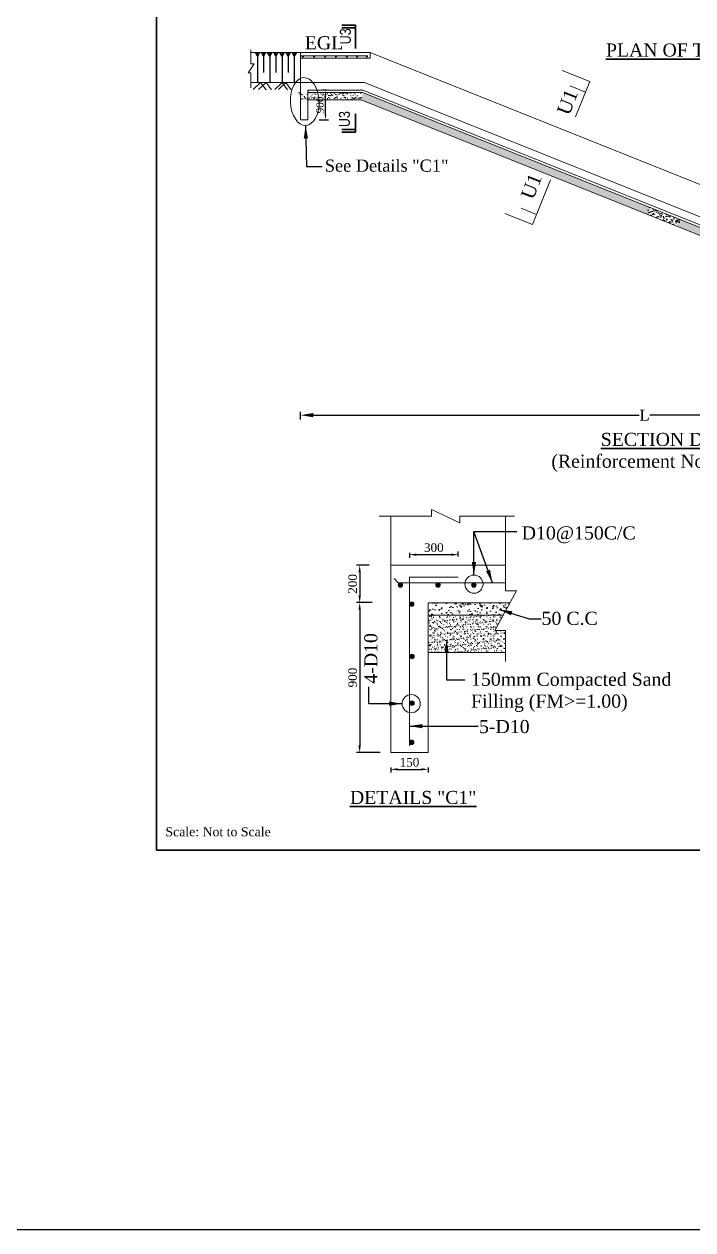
# Model space of a CAD drawing. Header units: metres. Extents: x -2434 to 11656, y -15288 to 8109.
# Drawn here: x 4143.5 to 4220.5, y -11792.2 to -11653.3 of the extents above; entities that cross this region are included whole.
import ezdxf

# ---------------------------------------------------------------- set-up
doc = ezdxf.new("R2010")
doc.units = ezdxf.units.M
doc.layers.add('Blocks', color=11, linetype='Continuous', lineweight=9)
doc.layers.add('Layer1', color=7, linetype='Continuous', lineweight=13)
doc.layers.add('LINE', color=7, linetype='Continuous')
doc.styles.get("Standard").update_dxf_attribs({"font": 'times.ttf'})
doc.styles.add('TIMES', font='ARIALN.TTF')
doc.dimstyles.get("Standard").update_dxf_attribs({"dimtxt": 0.5, "dimasz": 0.4075, "dimexe": 0.364, "dimexo": 0.219, "dimgap": 0.09, "dimtad": 0, "dimdec": 0, "dimlfac": 1000, "dimzin": 0, "dimdsep": 46, "dimtxsty": 'Standard', "dimcen": 0.09, "dimadec": 0, "dimazin": 0, "dimtfac": 1, "dimtdec": 0, "dimtofl": 0, "dimtmove": 0, "dimatfit": 3, "dimfxl": 1, "dimtolj": 1, "dimtzin": 0, "dimarcsym": 0})
pattern_1 = [(50, (4373.0416, -12265.4557), (1.4665866, -0.1283096), [0.1533525, -1.6868775]), (355, (4373.0416, -12265.4557), (-0.2837047, 1.538006), [0.122682, -1.349502]), (100.451, (4373.1639, -12265.4664), (1.182887, 1.4096893), [0.1303295, -1.4336245]), (46.1842, (4373.0416, -12265.0468), (2.182186, -0.338441), [0.230029, -2.530316]), (96.6356, (4373.2235, -12265.075), (1.911104, 1.991776), [0.195494, -2.150437]), (351.184, (4373.0416, -12265.0468), (1.911107, 1.991772), [0.184023, -2.024253]), (21, (4373.2461, -12265.149), (1.2204998, -0.8232374), [0.1533525, -1.6868775]), (326, (4373.2461, -12265.149), (0.4975063, 1.482713), [0.122682, -1.349502]), (71.4514, (4373.3478, -12265.2176), (1.7180028, 0.659479), [0.1303295, -1.4336245]), (37.5, (4373.04164, -12265.4557), (0.02486326, 0.68066806), [0, -1.3331444, 0, -1.369949, 0, -1.3546137]), (7.5, (4373.0416, -12265.4557), (0.5378983, 0.8064536), [0, -0.7810754, 0, -1.3024739, 0, -0.5162867]), (327.5, (4372.58567, -12265.4557), (1.0915043, -0.0461164), [0, -0.511175, 0, -1.594866, 0, -2.1162645]), (317.5, (4372.3812, -12265.4557), (1.1924399, 0.2046833), [0, -0.6645275, 0, -1.0591546, 0, -1.5028545])]
pattern_2 = [(37.5, (4373.04164, -12265.4557), (-0.01840036, 0.56282522), [0, -0.443992, 0, -0.49657, 0, -0.4746625]), (7.5, (4373.0416, -12265.4557), (0.5169518, 0.8243489), [0, -0.239522, 0, -0.400177, 0, -0.1533525]), (327.5, (4372.68235, -12265.4557), (0.90964123, 0.00165276), [0, -0.14605, 0, -0.52578, 0, -0.686435]), (317.5, (4372.68235, -12265.4557), (0.8780899, 0.2563687), [0, -0.073025, 0, -0.344678, 0, -0.394335])]
pattern_3 = [(37.5, (4325.86523, -12309.2232), (-0.01840036, 0.56282522), [0, -0.443992, 0, -0.49657, 0, -0.4746625]), (7.5, (4325.8652, -12309.2232), (0.5169518, 0.8243489), [0, -0.239522, 0, -0.400177, 0, -0.1533525]), (327.5, (4325.50595, -12309.2232), (0.90964123, 0.00165276), [0, -0.14605, 0, -0.52578, 0, -0.686435]), (317.5, (4325.50595, -12309.2232), (0.8780899, 0.2563687), [0, -0.073025, 0, -0.344678, 0, -0.394335])]
pattern_4 = [(37.5, (4325.86523, -12313.87663), (-0.01840036, 0.56282522), [0, -0.443992, 0, -0.49657, 0, -0.4746625]), (7.5, (4325.8652, -12313.8766), (0.5169518, 0.8243489), [0, -0.239522, 0, -0.400177, 0, -0.1533525]), (327.5, (4325.50595, -12313.87663), (0.90964123, 0.00165276), [0, -0.14605, 0, -0.52578, 0, -0.686435]), (317.5, (4325.50595, -12313.8766), (0.8780899, 0.2563687), [0, -0.073025, 0, -0.344678, 0, -0.394335])]

# ---------------------------------------------------------------- blocks, each defined once
blk = doc.blocks.new('*D267')
at = {"layer": 'Blocks', "color": 0, "lineweight": -2, "ltscale": 0.5}
for p, q in [((4185.74, -11738.98), (4185.74, -11739.54)), ((4186.54, -11739.18), (4189.26, -11739.18)), ((4190.06, -11738.98), (4190.06, -11739.54))]:
    blk.add_line(p, q, dxfattribs=at)
at = {"layer": 'Blocks', "color": 0, "lineweight": -3, "ltscale": 0.5}
for points in [[(4186.54, -11739.05), (4186.54, -11739.31), (4185.74, -11739.18)], [(4189.26, -11739.05), (4189.26, -11739.31), (4190.06, -11739.18)]]:
    blk.add_solid(points, dxfattribs=at)
at = {"layer": 'Defpoints', "color": 0, "lineweight": -3, "ltscale": 0.5}
for p in [(4185.74, -11738.76), (4190.06, -11738.76), (4190.06, -11739.18)]:
    blk.add_point(p, dxfattribs=at)
at = {"layer": 'Blocks', "color": 0, "lineweight": 30, "ltscale": 0.5, "insert": (4187.9, -11738.37), "char_height": 1, "attachment_point": 5}
blk.add_mtext('\\A1;150', dxfattribs=at)
blk = doc.blocks.new('*D268')
at = {"layer": 'Blocks', "color": 0, "lineweight": -2, "ltscale": 0.5}
for p, q in [((4183.28, -11715.67), (4181.8, -11715.67)), ((4182.17, -11716.47), (4182.17, -11719.18)), ((4183.61, -11719.98), (4181.8, -11719.98))]:
    blk.add_line(p, q, dxfattribs=at)
at = {"layer": 'Blocks', "color": 0, "lineweight": -3, "ltscale": 0.5}
for points in [[(4182.03, -11716.47), (4182.3, -11716.47), (4182.17, -11715.67)], [(4182.03, -11719.18), (4182.3, -11719.18), (4182.17, -11719.98)]]:
    blk.add_solid(points, dxfattribs=at)
at = {"layer": 'Defpoints', "color": 0, "lineweight": -3, "ltscale": 0.5}
for p in [(4183.5, -11715.67), (4182.17, -11719.98), (4183.83, -11719.98)]:
    blk.add_point(p, dxfattribs=at)
at = {"layer": 'Blocks', "color": 0, "lineweight": 30, "ltscale": 0.5, "insert": (4181.36, -11717.82), "char_height": 1, "attachment_point": 5, "rotation": 90}
blk.add_mtext('\\A1;200', dxfattribs=at)
blk = doc.blocks.new('*D269')
at = {"layer": 'Blocks', "color": 0, "lineweight": -2, "ltscale": 0.5}
for p, q in [((4183.28, -11719.98), (4181.8, -11719.98)), ((4182.17, -11720.78), (4182.17, -11736.43)), ((4184.52, -11737.23), (4181.8, -11737.23))]:
    blk.add_line(p, q, dxfattribs=at)
at = {"layer": 'Blocks', "color": 0, "lineweight": -3, "ltscale": 0.5}
for points in [[(4182.03, -11720.78), (4182.3, -11720.78), (4182.17, -11719.98)], [(4182.03, -11736.43), (4182.3, -11736.43), (4182.17, -11737.23)]]:
    blk.add_solid(points, dxfattribs=at)
at = {"layer": 'Defpoints', "color": 0, "lineweight": -3, "ltscale": 0.5}
for p in [(4183.5, -11719.98), (4182.17, -11737.23), (4184.74, -11737.23)]:
    blk.add_point(p, dxfattribs=at)
at = {"layer": 'Blocks', "color": 0, "lineweight": 30, "ltscale": 0.5, "insert": (4181.36, -11728.61), "char_height": 1, "attachment_point": 5, "rotation": 90}
blk.add_mtext('\\A1;900', dxfattribs=at)
blk = doc.blocks.new('*D270')
at = {"layer": 'Blocks', "color": 0, "lineweight": -2, "ltscale": 0.5}
for p, q in [((4193.52, -11714.65), (4193.52, -11714.09)), ((4187.9, -11714.25), (4187.9, -11714.82)), ((4188.7, -11714.45), (4192.72, -11714.45))]:
    blk.add_line(p, q, dxfattribs=at)
at = {"layer": 'Blocks', "color": 0, "lineweight": -3, "ltscale": 0.5}
for points in [[(4188.7, -11714.32), (4188.7, -11714.59), (4187.9, -11714.45)], [(4192.72, -11714.32), (4192.72, -11714.59), (4193.52, -11714.45)]]:
    blk.add_solid(points, dxfattribs=at)
at = {"layer": 'Defpoints', "color": 0, "lineweight": -3, "ltscale": 0.5}
for p in [(4187.9, -11714.03), (4193.52, -11714.45), (4193.52, -11714.87)]:
    blk.add_point(p, dxfattribs=at)
at = {"layer": 'Blocks', "color": 0, "lineweight": 30, "ltscale": 0.5, "insert": (4190.71, -11713.64), "char_height": 1, "attachment_point": 5}
blk.add_mtext('\\A1;300', dxfattribs=at)
blk = doc.blocks.new('*D292')
at = {"layer": 'Blocks', "color": 0, "lineweight": -2, "ltscale": 0.5}
for p, q in [((4178.34, -11660.93), (4177.87, -11660.93)), ((4178.23, -11663.78), (4178.23, -11661.53)), ((4177.49, -11664.38), (4178.59, -11664.38))]:
    blk.add_line(p, q, dxfattribs=at)
at = {"layer": 'Blocks', "color": 0, "lineweight": -3, "ltscale": 0.5}
for points in [[(4178.13, -11661.53), (4178.33, -11661.53), (4178.23, -11660.93)], [(4178.13, -11663.78), (4178.33, -11663.78), (4178.23, -11664.38)]]:
    blk.add_solid(points, dxfattribs=at)
at = {"layer": 'Defpoints', "color": 0, "lineweight": -3, "ltscale": 0.5}
for p in [(4178.23, -11660.93), (4178.56, -11660.93), (4177.27, -11664.38)]:
    blk.add_point(p, dxfattribs=at)
at = {"layer": 'Blocks', "color": 0, "lineweight": 30, "ltscale": 0.5, "insert": (4177.6, -11662.65), "char_height": 0.85, "attachment_point": 5, "rotation": 90}
blk.add_mtext('\\A1;900', dxfattribs=at)
blk = doc.blocks.new('*D293')
at = {"layer": 'Blocks', "color": 0, "lineweight": -2, "ltscale": 0.5}
for p, q in [((4254.6, -11694.3), (4254.6, -11698.74)), ((4175.35, -11698.88), (4175.35, -11698.01)), ((4176.85, -11698.38), (4214.36, -11698.38)), ((4253.1, -11698.38), (4215.59, -11698.38))]:
    blk.add_line(p, q, dxfattribs=at)
at = {"layer": 'Blocks', "color": 0, "lineweight": -3, "ltscale": 0.5}
for points in [[(4176.85, -11698.13), (4176.85, -11698.63), (4175.35, -11698.38)], [(4253.1, -11698.13), (4253.1, -11698.63), (4254.6, -11698.38)]]:
    blk.add_solid(points, dxfattribs=at)
at = {"layer": 'Defpoints', "color": 0, "lineweight": -3, "ltscale": 0.5}
for p in [(4254.6, -11694.08), (4254.6, -11698.38), (4175.35, -11699.1)]:
    blk.add_point(p, dxfattribs=at)
at = {"layer": 'Blocks', "color": 0, "lineweight": 30, "ltscale": 0.5, "insert": (4214.98, -11698.38), "char_height": 1.25, "attachment_point": 5}
blk.add_mtext('\\A1;L', dxfattribs=at)
blk = doc.blocks.new('*D316')
at = {"layer": 'Blocks', "color": 0, "lineweight": -2, "ltscale": 0.5}
for p, q in [((4185.74, -11738.98), (4185.74, -11739.54)), ((4186.54, -11739.18), (4189.26, -11739.18)), ((4190.06, -11738.98), (4190.06, -11739.54))]:
    blk.add_line(p, q, dxfattribs=at)
at = {"layer": 'Blocks', "color": 0, "lineweight": -3, "ltscale": 0.5}
for points in [[(4186.54, -11739.05), (4186.54, -11739.31), (4185.74, -11739.18)], [(4189.26, -11739.05), (4189.26, -11739.31), (4190.06, -11739.18)]]:
    blk.add_solid(points, dxfattribs=at)
at = {"layer": 'Defpoints', "color": 0, "lineweight": -3, "ltscale": 0.5}
for p in [(4185.74, -11738.76), (4190.06, -11738.76), (4190.06, -11739.18)]:
    blk.add_point(p, dxfattribs=at)
at = {"layer": 'Blocks', "color": 0, "lineweight": 30, "ltscale": 0.5, "insert": (4187.9, -11738.37), "char_height": 1, "attachment_point": 5}
blk.add_mtext('\\A1;150', dxfattribs=at)
blk = doc.blocks.new('*D317')
at = {"layer": 'Blocks', "color": 0, "lineweight": -2, "ltscale": 0.5}
for p, q in [((4183.28, -11715.67), (4181.8, -11715.67)), ((4182.17, -11716.47), (4182.17, -11719.18)), ((4183.61, -11719.98), (4181.8, -11719.98))]:
    blk.add_line(p, q, dxfattribs=at)
at = {"layer": 'Blocks', "color": 0, "lineweight": -3, "ltscale": 0.5}
for points in [[(4182.03, -11716.47), (4182.3, -11716.47), (4182.17, -11715.67)], [(4182.03, -11719.18), (4182.3, -11719.18), (4182.17, -11719.98)]]:
    blk.add_solid(points, dxfattribs=at)
at = {"layer": 'Defpoints', "color": 0, "lineweight": -3, "ltscale": 0.5}
for p in [(4183.5, -11715.67), (4182.17, -11719.98), (4183.83, -11719.98)]:
    blk.add_point(p, dxfattribs=at)
at = {"layer": 'Blocks', "color": 0, "lineweight": 30, "ltscale": 0.5, "insert": (4181.36, -11717.82), "char_height": 1, "attachment_point": 5, "rotation": 90}
blk.add_mtext('\\A1;200', dxfattribs=at)
blk = doc.blocks.new('*D318')
at = {"layer": 'Blocks', "color": 0, "lineweight": -2, "ltscale": 0.5}
for p, q in [((4183.28, -11719.98), (4181.8, -11719.98)), ((4182.17, -11720.78), (4182.17, -11736.43)), ((4184.52, -11737.23), (4181.8, -11737.23))]:
    blk.add_line(p, q, dxfattribs=at)
at = {"layer": 'Blocks', "color": 0, "lineweight": -3, "ltscale": 0.5}
for points in [[(4182.03, -11720.78), (4182.3, -11720.78), (4182.17, -11719.98)], [(4182.03, -11736.43), (4182.3, -11736.43), (4182.17, -11737.23)]]:
    blk.add_solid(points, dxfattribs=at)
at = {"layer": 'Defpoints', "color": 0, "lineweight": -3, "ltscale": 0.5}
for p in [(4183.5, -11719.98), (4182.17, -11737.23), (4184.74, -11737.23)]:
    blk.add_point(p, dxfattribs=at)
at = {"layer": 'Blocks', "color": 0, "lineweight": 30, "ltscale": 0.5, "insert": (4181.36, -11728.61), "char_height": 1, "attachment_point": 5, "rotation": 90}
blk.add_mtext('\\A1;900', dxfattribs=at)
blk = doc.blocks.new('*D319')
at = {"layer": 'Blocks', "color": 0, "lineweight": -2, "ltscale": 0.5}
for p, q in [((4193.52, -11714.65), (4193.52, -11714.09)), ((4187.9, -11714.25), (4187.9, -11714.82)), ((4188.7, -11714.45), (4192.72, -11714.45))]:
    blk.add_line(p, q, dxfattribs=at)
at = {"layer": 'Blocks', "color": 0, "lineweight": -3, "ltscale": 0.5}
for points in [[(4188.7, -11714.32), (4188.7, -11714.59), (4187.9, -11714.45)], [(4192.72, -11714.32), (4192.72, -11714.59), (4193.52, -11714.45)]]:
    blk.add_solid(points, dxfattribs=at)
at = {"layer": 'Defpoints', "color": 0, "lineweight": -3, "ltscale": 0.5}
for p in [(4187.9, -11714.03), (4193.52, -11714.45), (4193.52, -11714.87)]:
    blk.add_point(p, dxfattribs=at)
at = {"layer": 'Blocks', "color": 0, "lineweight": 30, "ltscale": 0.5, "insert": (4190.71, -11713.64), "char_height": 1, "attachment_point": 5}
blk.add_mtext('\\A1;300', dxfattribs=at)
blk = doc.blocks.new('*D337')
at = {"layer": 'Blocks', "color": 0, "lineweight": -2, "ltscale": 0.5}
for p, q in [((4178.34, -11660.93), (4177.87, -11660.93)), ((4178.23, -11663.78), (4178.23, -11661.53)), ((4177.49, -11664.38), (4178.59, -11664.38))]:
    blk.add_line(p, q, dxfattribs=at)
at = {"layer": 'Blocks', "color": 0, "lineweight": -3, "ltscale": 0.5}
for points in [[(4178.13, -11661.53), (4178.33, -11661.53), (4178.23, -11660.93)], [(4178.13, -11663.78), (4178.33, -11663.78), (4178.23, -11664.38)]]:
    blk.add_solid(points, dxfattribs=at)
at = {"layer": 'Defpoints', "color": 0, "lineweight": -3, "ltscale": 0.5}
for p in [(4178.23, -11660.93), (4178.56, -11660.93), (4177.27, -11664.38)]:
    blk.add_point(p, dxfattribs=at)
at = {"layer": 'Blocks', "color": 0, "lineweight": 30, "ltscale": 0.5, "insert": (4177.6, -11662.65), "char_height": 0.85, "attachment_point": 5, "rotation": 90}
blk.add_mtext('\\A1;900', dxfattribs=at)
blk = doc.blocks.new('*D338')
at = {"layer": 'Blocks', "color": 0, "lineweight": -2, "ltscale": 0.5}
for p, q in [((4254.6, -11694.3), (4254.6, -11698.74)), ((4175.35, -11698.88), (4175.35, -11698.01)), ((4176.85, -11698.38), (4214.36, -11698.38)), ((4253.1, -11698.38), (4215.59, -11698.38))]:
    blk.add_line(p, q, dxfattribs=at)
at = {"layer": 'Blocks', "color": 0, "lineweight": -3, "ltscale": 0.5}
for points in [[(4176.85, -11698.13), (4176.85, -11698.63), (4175.35, -11698.38)], [(4253.1, -11698.13), (4253.1, -11698.63), (4254.6, -11698.38)]]:
    blk.add_solid(points, dxfattribs=at)
at = {"layer": 'Defpoints', "color": 0, "lineweight": -3, "ltscale": 0.5}
for p in [(4254.6, -11694.08), (4254.6, -11698.38), (4175.35, -11699.1)]:
    blk.add_point(p, dxfattribs=at)
at = {"layer": 'Blocks', "color": 0, "lineweight": 30, "ltscale": 0.5, "insert": (4214.98, -11698.38), "char_height": 1.25, "attachment_point": 5}
blk.add_mtext('\\A1;L', dxfattribs=at)

msp = doc.modelspace()

# ---------------------------------------------------------------- hatches: boundary and pattern name
at = {"layer": 'Blocks', "lineweight": 13, "ltscale": 0.05}
for points in [[(4175.559048, -11657.065602, 1), (4175.713355, -11657.065602, 1)], [(4175.559048, -11657.065602, 1), (4175.713355, -11657.065602, 1)], [(4176.836495, -11657.065602, 1), (4176.990802, -11657.065602, 1)], [(4176.836495, -11657.065602, 1), (4176.990802, -11657.065602, 1)], [(4178.115341, -11657.065602, 1), (4178.269647, -11657.065602, 1)], [(4178.115341, -11657.065602, 1), (4178.269647, -11657.065602, 1)], [(4179.353447, -11657.065602, 1), (4179.507753, -11657.065602, 1)], [(4179.353447, -11657.065602, 1), (4179.507753, -11657.065602, 1)], [(4180.605715, -11657.065602, 1), (4180.760022, -11657.065602, 1)], [(4180.605715, -11657.065602, 1), (4180.760022, -11657.065602, 1)], [(4181.807278, -11657.065602, 1), (4181.961584, -11657.065602, 1)], [(4181.807278, -11657.065602, 1), (4181.961584, -11657.065602, 1)], [(4182.924738, -11657.065602, 1), (4183.079044, -11657.065602, 1)], [(4182.924738, -11657.065602, 1), (4183.079044, -11657.065602, 1)], [(4186.604434, -11717.953297, 1), (4187.118788, -11717.953297, 1)], [(4186.604434, -11717.953297, 1), (4187.118788, -11717.953297, 1)], [(4190.930198, -11717.953297, 1), (4191.444553, -11717.953297, 1)], [(4190.930198, -11717.953297, 1), (4191.444553, -11717.953297, 1)], [(4195.060306, -11717.953297, 1), (4195.574661, -11717.953297, 1)], [(4195.060306, -11717.953297, 1), (4195.574661, -11717.953297, 1)], [(4187.899715, -11720.15175, 1), (4188.41407, -11720.15175, 1)], [(4187.899715, -11720.15175, 1), (4188.41407, -11720.15175, 1)], [(4187.936258, -11726.176125, 1), (4188.450613, -11726.176125, 1)], [(4187.936258, -11726.176125, 1), (4188.450613, -11726.176125, 1)], [(4187.936258, -11731.559605, 1), (4188.450613, -11731.559605, 1)], [(4187.936258, -11731.559605, 1), (4188.450613, -11731.559605, 1)], [(4187.90566, -11736.068533, 1), (4188.420015, -11736.068533, 1)], [(4187.90566, -11736.068533, 1), (4188.420015, -11736.068533, 1)]]:
    msp.add_hatch(color=0, dxfattribs=at).paths.add_polyline_path(points)
at = {"layer": 'Blocks', "lineweight": 5, "ltscale": 0.05}
h = msp.add_hatch(dxfattribs=at)
h.set_pattern_fill('AR-SAND', color=0, scale=0.0115, style=0)
h.set_pattern_definition(pattern_3)
edge = h.paths.add_edge_path()
edge.add_line((4182.487968, -11661.215283), (4175.017338, -11661.215283))
edge.add_ellipse((4173.518264, -11662.257602), major_axis=(0.120804, -2.752532), ratio=0.598963303, start_angle=92.23859277, end_angle=110.73779782, ccw=False)
edge.add_line((4175.160952, -11662.077783), (4182.321866, -11662.077783))
edge.add_line((4182.321866, -11662.077783), (4182.487968, -11662.144224))
edge.add_line((4182.487968, -11662.144224), (4182.487968, -11661.215283))
h.paths.add_polyline_path([(4175.102001, -11663.927163), (4175.102001, -11661.378404), (4176.587985, -11661.378404), (4176.587985, -11663.927163)], flags=9)
h = msp.add_hatch(dxfattribs=at)
h.set_pattern_fill('AR-SAND', color=0, scale=0.0115, style=0)
h.set_pattern_definition(pattern_3)
edge = h.paths.add_edge_path()
edge.add_line((4182.487968, -11661.215283), (4175.017338, -11661.215283))
edge.add_ellipse((4173.518264, -11662.257602), major_axis=(0.120804, -2.752532), ratio=0.598963303, start_angle=92.23859277, end_angle=110.73779782, ccw=False)
edge.add_line((4175.160952, -11662.077783), (4182.321866, -11662.077783))
edge.add_line((4182.321866, -11662.077783), (4182.487968, -11662.144224))
edge.add_line((4182.487968, -11662.144224), (4182.487968, -11661.215283))
h.paths.add_polyline_path([(4175.102001, -11663.927163), (4175.102001, -11661.378404), (4176.587985, -11661.378404), (4176.587985, -11663.927163)], flags=9)
h = msp.add_hatch(dxfattribs=at)
h.set_pattern_fill('AR-SAND', color=0, scale=0.0115, style=0)
h.set_pattern_definition(pattern_3)
edge = h.paths.add_edge_path()
edge.add_line((4182.487968, -11661.215283), (4182.487968, -11662.144224))
edge.add_line((4182.487968, -11662.144224), (4215.428312, -11675.320362))
edge.add_ellipse((4217.009157, -11676.247913), major_axis=(0.120804, -2.752532), ratio=0.598963303, start_angle=228.94664793, end_angle=248.80820933, ccw=False)
edge.add_line((4215.686562, -11674.494721), (4182.487968, -11661.215283))
h = msp.add_hatch(dxfattribs=at)
h.set_pattern_fill('AR-SAND', color=0, scale=0.0115, style=0)
h.set_pattern_definition(pattern_3)
edge = h.paths.add_edge_path()
edge.add_line((4182.487968, -11661.215283), (4182.487968, -11662.144224))
edge.add_line((4182.487968, -11662.144224), (4215.428312, -11675.320362))
edge.add_ellipse((4217.009157, -11676.247913), major_axis=(0.120804, -2.752532), ratio=0.598963303, start_angle=228.94664793, end_angle=248.80820933, ccw=False)
edge.add_line((4215.686562, -11674.494721), (4182.487968, -11661.215283))
h = msp.add_hatch(dxfattribs=at)
h.set_pattern_fill('AR-SAND', color=0, scale=0.0115, style=0)
h.set_pattern_definition(pattern_4)
h.paths.add_polyline_path([(4216.580097, -11675.781076), (4216.580097, -11674.852135), (4215.374977, -11674.370087), (4215.374977, -11675.299028)])
h = msp.add_hatch(dxfattribs=at)
h.set_pattern_fill('AR-SAND', color=0, scale=0.0115, style=0)
h.set_pattern_definition(pattern_4)
h.paths.add_polyline_path([(4216.580097, -11675.781076), (4216.580097, -11674.852135), (4215.374977, -11674.370087), (4215.374977, -11675.299028)])
h = msp.add_hatch(dxfattribs=at)
h.set_pattern_fill('AR-SAND', color=0, scale=0.0115, style=0)
h.set_pattern_definition(pattern_4)
h.paths.add_polyline_path([(4216.580097, -11675.781076), (4217.442597, -11676.126076), (4217.442597, -11675.197135), (4216.580097, -11674.852135)])
h = msp.add_hatch(dxfattribs=at)
h.set_pattern_fill('AR-SAND', color=0, scale=0.0115, style=0)
h.set_pattern_definition(pattern_4)
h.paths.add_polyline_path([(4216.580097, -11675.781076), (4217.442597, -11676.126076), (4217.442597, -11675.197135), (4216.580097, -11674.852135)])
h = msp.add_hatch(dxfattribs=at)
h.set_pattern_fill('AR-SAND', color=0, scale=0.0115, style=0)
h.set_pattern_definition(pattern_3)
h.paths.add_polyline_path([(4256.832553, -11693.106651), (4256.832553, -11690.561416), (4258.318536, -11690.561416), (4258.318536, -11693.106651)], flags=9)
h.paths.add_polyline_path([(4217.413326, -11677.886868), (4217.413326, -11675.338109), (4218.89931, -11675.338109), (4218.89931, -11677.886868)], flags=9)
h.paths.add_polyline_path([(4254.584438, -11690.827783), (4254.584438, -11689.965283), (4254.362968, -11689.965283), (4218.606225, -11675.662586), (4218.608513, -11675.677168), (4218.610754, -11675.691766), (4218.612948, -11675.706381), (4218.615094, -11675.721011), (4218.617194, -11675.735657), (4218.619246, -11675.750319), (4218.621252, -11675.764994), (4218.62321, -11675.779684), (4218.62512, -11675.794388), (4218.626983, -11675.809104), (4218.628799, -11675.823834), (4218.630567, -11675.838576), (4218.632288, -11675.85333), (4218.633961, -11675.868096), (4218.635586, -11675.882873), (4218.637164, -11675.897661), (4218.638693, -11675.912459), (4218.640175, -11675.927266), (4218.64161, -11675.942083), (4218.642996, -11675.95691), (4218.644334, -11675.971744), (4218.645625, -11675.986587), (4218.646867, -11676.001437), (4218.648061, -11676.016295), (4218.649208, -11676.031159), (4218.650306, -11676.04603), (4218.651356, -11676.060907), (4218.652358, -11676.075789), (4218.653311, -11676.090676), (4218.654217, -11676.105568), (4218.655074, -11676.120464), (4218.655883, -11676.135364), (4218.656643, -11676.150267), (4218.657355, -11676.165173), (4218.658019, -11676.180081), (4218.658634, -11676.194992), (4218.659202, -11676.209904), (4218.65972, -11676.224817), (4218.66019, -11676.23973), (4218.660612, -11676.254644), (4218.660986, -11676.269558), (4218.66131, -11676.284471), (4218.661587, -11676.299383), (4218.661815, -11676.314294), (4218.661994, -11676.329202), (4218.662125, -11676.344109), (4218.662208, -11676.359012), (4218.662242, -11676.373912), (4218.662227, -11676.388808), (4218.662164, -11676.403701), (4218.662053, -11676.418588), (4218.661893, -11676.433471), (4218.661684, -11676.448348), (4218.661427, -11676.46322), (4218.661122, -11676.478085), (4218.660768, -11676.492943), (4218.660365, -11676.507794), (4218.659915, -11676.522638), (4218.659415, -11676.537473), (4218.658868, -11676.5523), (4218.658272, -11676.567118), (4218.657627, -11676.581927), (4218.656934, -11676.596726), (4218.656193, -11676.611514), (4254.196866, -11690.827783)])
h = msp.add_hatch(dxfattribs=at)
h.set_pattern_fill('AR-SAND', color=0, scale=0.0115, style=0)
h.set_pattern_definition(pattern_3)
h.paths.add_polyline_path([(4256.832553, -11693.106651), (4256.832553, -11690.561416), (4258.318536, -11690.561416), (4258.318536, -11693.106651)], flags=9)
h.paths.add_polyline_path([(4217.413326, -11677.886868), (4217.413326, -11675.338109), (4218.89931, -11675.338109), (4218.89931, -11677.886868)], flags=9)
h.paths.add_polyline_path([(4254.584438, -11690.827783), (4254.584438, -11689.965283), (4254.362968, -11689.965283), (4218.606225, -11675.662586), (4218.608513, -11675.677168), (4218.610754, -11675.691766), (4218.612948, -11675.706381), (4218.615094, -11675.721011), (4218.617194, -11675.735657), (4218.619246, -11675.750319), (4218.621252, -11675.764994), (4218.62321, -11675.779684), (4218.62512, -11675.794388), (4218.626983, -11675.809104), (4218.628799, -11675.823834), (4218.630567, -11675.838576), (4218.632288, -11675.85333), (4218.633961, -11675.868096), (4218.635586, -11675.882873), (4218.637164, -11675.897661), (4218.638693, -11675.912459), (4218.640175, -11675.927266), (4218.64161, -11675.942083), (4218.642996, -11675.95691), (4218.644334, -11675.971744), (4218.645625, -11675.986587), (4218.646867, -11676.001437), (4218.648061, -11676.016295), (4218.649208, -11676.031159), (4218.650306, -11676.04603), (4218.651356, -11676.060907), (4218.652358, -11676.075789), (4218.653311, -11676.090676), (4218.654217, -11676.105568), (4218.655074, -11676.120464), (4218.655883, -11676.135364), (4218.656643, -11676.150267), (4218.657355, -11676.165173), (4218.658019, -11676.180081), (4218.658634, -11676.194992), (4218.659202, -11676.209904), (4218.65972, -11676.224817), (4218.66019, -11676.23973), (4218.660612, -11676.254644), (4218.660986, -11676.269558), (4218.66131, -11676.284471), (4218.661587, -11676.299383), (4218.661815, -11676.314294), (4218.661994, -11676.329202), (4218.662125, -11676.344109), (4218.662208, -11676.359012), (4218.662242, -11676.373912), (4218.662227, -11676.388808), (4218.662164, -11676.403701), (4218.662053, -11676.418588), (4218.661893, -11676.433471), (4218.661684, -11676.448348), (4218.661427, -11676.46322), (4218.661122, -11676.478085), (4218.660768, -11676.492943), (4218.660365, -11676.507794), (4218.659915, -11676.522638), (4218.659415, -11676.537473), (4218.658868, -11676.5523), (4218.658272, -11676.567118), (4218.657627, -11676.581927), (4218.656934, -11676.596726), (4218.656193, -11676.611514), (4254.196866, -11690.827783)])
h = msp.add_hatch(dxfattribs=at)
h.set_pattern_fill('AR-SAND', color=0, scale=0.0115, style=0)
h.set_pattern_definition(pattern_4)
h.paths.add_polyline_path([(4217.442597, -11676.126076), (4218.997176, -11676.747907), (4219.010002, -11675.824097), (4217.442597, -11675.197135)])
h = msp.add_hatch(dxfattribs=at)
h.set_pattern_fill('AR-SAND', color=0, scale=0.0115, style=0)
h.set_pattern_definition(pattern_4)
h.paths.add_polyline_path([(4217.442597, -11676.126076), (4218.997176, -11676.747907), (4219.010002, -11675.824097), (4217.442597, -11675.197135)])
h = msp.add_hatch(dxfattribs=at)
h.set_pattern_fill('AR-CONC', color=0, scale=0.00805, style=0)
h.set_pattern_definition(pattern_1)
h.paths.add_polyline_path([(4199.480973, -11719.980855), (4190.057003, -11719.980855), (4190.057003, -11721.418355), (4198.705989, -11721.418355)])
h = msp.add_hatch(dxfattribs=at)
h.set_pattern_fill('AR-CONC', color=0, scale=0.00805, style=0)
h.set_pattern_definition(pattern_1)
h.paths.add_polyline_path([(4199.480973, -11719.980855), (4190.057003, -11719.980855), (4190.057003, -11721.418355), (4198.705989, -11721.418355)])
h = msp.add_hatch(dxfattribs=at)
h.set_pattern_fill('AR-SAND', color=0, scale=0.0115, style=0)
h.set_pattern_definition(pattern_2)
h.paths.add_polyline_path([(4190.057003, -11721.418355), (4190.057003, -11725.730855), (4198.97028, -11725.730855), (4198.97028, -11723.198716), (4197.746162, -11723.198716), (4198.705989, -11721.418355)])
h = msp.add_hatch(dxfattribs=at)
h.set_pattern_fill('AR-SAND', color=0, scale=0.0115, style=0)
h.set_pattern_definition(pattern_2)
h.paths.add_polyline_path([(4190.057003, -11721.418355), (4190.057003, -11725.730855), (4198.97028, -11725.730855), (4198.97028, -11723.198716), (4197.746162, -11723.198716), (4198.705989, -11721.418355)])

# ---------------------------------------------------------------- linework, layer by layer
at = {"color": 0, "linetype": 'Continuous', "lineweight": -3, "ltscale": 0.5}
msp.add_lwpolyline([(1816.766285, -11539.184507), (4613.12762, -11539.184507), (4613.12762, -11792.229715), (1816.766285, -11792.229715)], close=True, dxfattribs=at)
at = {"layer": 'Blocks', "color": 0, "lineweight": 13, "ltscale": 0.05}
for p, q in [((4175.352597, -11656.615283), (4169.641245, -11656.615283)), ((4175.352597, -11656.615283), (4169.641245, -11656.615283)), ((4173.023847, -11656.615283), (4183.373847, -11656.615283)), ((4173.023847, -11656.615283), (4183.373847, -11656.615283)), ((4175.352597, -11656.615283), (4175.352597, -11664.377783)), ((4175.352597, -11656.615283), (4175.352597, -11664.377783)), ((4175.352597, -11657.249626), (4183.373847, -11657.249626)), ((4175.352597, -11657.249626), (4183.373847, -11657.249626)), ((4175.436314, -11656.984761), (4183.126996, -11656.984761)), ((4175.436314, -11656.984761), (4183.126996, -11656.984761)), ((4255.446938, -11685.44452), (4183.373847, -11656.615283)), ((4183.373847, -11656.615283), (4183.373847, -11657.249626)), ((4255.446938, -11685.44452), (4183.373847, -11656.615283)), ((4183.373847, -11656.615283), (4183.373847, -11657.249626)), ((4175.352597, -11660.065283), (4169.641245, -11660.065283)), ((4175.352597, -11660.065283), (4169.641245, -11660.065283)), ((4173.023847, -11660.065283), (4182.709438, -11660.065283)), ((4173.023847, -11660.065283), (4182.709438, -11660.065283)), ((4255.446938, -11689.160283), (4182.709438, -11660.065283)), ((4255.446938, -11689.160283), (4182.709438, -11660.065283)), ((4208.657721, -11659.959197), (4205.4731, -11658.685348)), ((4208.657721, -11659.959197), (4205.4731, -11658.685348)), ((4208.657721, -11659.959197), (4207.02729, -11664.035273)), ((4208.657721, -11659.959197), (4207.02729, -11664.035273)), ((4176.215097, -11660.927783), (4182.543336, -11660.927783)), ((4176.215097, -11660.927783), (4176.215097, -11664.377783)), ((4176.215097, -11660.927783), (4182.543336, -11660.927783)), ((4176.215097, -11660.927783), (4176.215097, -11664.377783)), ((4176.215097, -11661.215283), (4182.487968, -11661.215283)), ((4176.215097, -11661.215283), (4182.487968, -11661.215283)), ((4216.580097, -11674.852135), (4182.487968, -11661.215283)), ((4216.580097, -11674.852135), (4182.487968, -11661.215283)), ((4216.580097, -11674.542488), (4182.543336, -11660.927783)), ((4216.580097, -11674.542488), (4182.543336, -11660.927783)), ((4208.178797, -11661.156505), (4206.404326, -11660.446717)), ((4208.178797, -11661.156505), (4206.404326, -11660.446717)), ((4176.215097, -11662.077783), (4182.321866, -11662.077783)), ((4176.215097, -11662.077783), (4182.321866, -11662.077783)), ((4216.580097, -11675.781076), (4182.321866, -11662.077783)), ((4216.580097, -11675.781076), (4182.321866, -11662.077783)), ((4175.352597, -11664.377783), (4176.215097, -11664.377783)), ((4175.352597, -11664.377783), (4176.215097, -11664.377783)), ((4204.138649, -11671.256876), (4202.077625, -11676.409434)), ((4204.138649, -11671.256876), (4202.077625, -11676.409434)), ((4202.077625, -11676.409434), (4198.893005, -11675.135586)), ((4202.077625, -11676.409434), (4198.893005, -11675.135586)), ((4202.53979, -11675.254023), (4200.765319, -11674.544234)), ((4202.53979, -11675.254023), (4200.765319, -11674.544234)), ((4254.584438, -11689.744224), (4216.580097, -11674.542488)), ((4254.584438, -11689.744224), (4216.580097, -11674.542488)), ((4254.584438, -11690.053871), (4216.580097, -11674.852135)), ((4254.584438, -11690.053871), (4216.580097, -11674.852135)), ((4254.584438, -11690.982812), (4216.580097, -11675.781076)), ((4254.584438, -11690.982812), (4216.580097, -11675.781076)), ((4185.744503, -11715.668355), (4185.744503, -11710.017822)), ((4185.744503, -11715.668355), (4185.744503, -11710.017822)), ((4185.744503, -11715.668355), (4198.97028, -11715.668355)), ((4185.744503, -11715.668355), (4185.744503, -11737.230855)), ((4185.744503, -11715.668355), (4198.97028, -11715.668355)), ((4185.744503, -11715.668355), (4185.744503, -11737.230855)), ((4190.057003, -11719.980855), (4199.480973, -11719.980855)), ((4190.057003, -11719.980855), (4190.057003, -11737.230855)), ((4190.057003, -11719.980855), (4199.480973, -11719.980855)), ((4190.057003, -11719.980855), (4190.057003, -11737.230855)), ((4190.057003, -11721.418355), (4198.705989, -11721.418355)), ((4190.057003, -11721.418355), (4198.705989, -11721.418355)), ((4190.057003, -11725.730855), (4198.97028, -11725.730855)), ((4190.057003, -11725.730855), (4198.97028, -11725.730855)), ((4185.744503, -11737.230855), (4190.057003, -11737.230855)), ((4185.744503, -11737.230855), (4190.057003, -11737.230855))]:
    msp.add_line(p, q, dxfattribs=at)
at = {"layer": 'Blocks', "color": 0, "lineweight": 20, "ltscale": 0.05}
for p, q in [((4186.617198, -11717.680192), (4186.140909, -11717.195047)), ((4186.617198, -11717.680192), (4186.140909, -11717.195047)), ((4198.97028, -11717.680192), (4186.617198, -11717.680192)), ((4198.97028, -11717.680192), (4186.617198, -11717.680192)), ((4187.900753, -11736.455976), (4187.900753, -11717.058741)), ((4187.900753, -11717.058741), (4193.52146, -11717.058741)), ((4187.900753, -11736.455976), (4187.900753, -11717.058741)), ((4187.900753, -11717.058741), (4193.52146, -11717.058741))]:
    msp.add_line(p, q, dxfattribs=at)
at = {"layer": 'Blocks', "color": 0, "lineweight": 13, "ltscale": 0.05}
for points in [[(4169.641245, -11656.281172), (4169.641245, -11657.914944), (4170.018287, -11657.914944), (4169.316085, -11658.94919), (4169.641245, -11658.94919), (4169.641245, -11660.677773)], [(4169.641245, -11656.281172), (4169.641245, -11657.914944), (4170.018287, -11657.914944), (4169.316085, -11658.94919), (4169.641245, -11658.94919), (4169.641245, -11660.677773)], [(4169.906896, -11660.883351), (4170.765207, -11660.065283), (4171.390799, -11660.89439)], [(4169.906896, -11660.883351), (4170.765207, -11660.065283), (4171.390799, -11660.89439)], [(4170.524515, -11660.883351), (4171.382826, -11660.065283), (4172.008418, -11660.89439)], [(4170.524515, -11660.883351), (4171.382826, -11660.065283), (4172.008418, -11660.89439)], [(4172.390775, -11660.883351), (4173.249086, -11660.065283), (4173.874678, -11660.89439)], [(4172.390775, -11660.883351), (4173.249086, -11660.065283), (4173.874678, -11660.89439)], [(4172.805833, -11660.883351), (4173.664144, -11660.065283), (4174.289736, -11660.89439)], [(4172.805833, -11660.883351), (4173.664144, -11660.065283), (4174.289736, -11660.89439)], [(4184.411652, -11710.017822), (4190.440096, -11710.017822), (4190.440096, -11709.241745), (4193.717291, -11710.777405), (4193.717291, -11710.017822), (4199.988601, -11710.017822)], [(4184.411652, -11710.017822), (4190.440096, -11710.017822), (4190.440096, -11709.241745), (4193.717291, -11710.777405), (4193.717291, -11710.017822), (4199.988601, -11710.017822)], [(4198.97028, -11710.017822), (4198.97028, -11718.605), (4200.222723, -11718.605), (4197.746162, -11723.198716), (4198.97028, -11723.198716), (4198.97028, -11726.742548)], [(4198.97028, -11710.017822), (4198.97028, -11718.605), (4200.222723, -11718.605), (4197.746162, -11723.198716), (4198.97028, -11723.198716), (4198.97028, -11726.742548)]]:
    msp.add_lwpolyline(points, dxfattribs=at)
for centre, radius in [((4175.636202, -11657.065602), 0.077153), ((4175.636202, -11657.065602), 0.077153), ((4176.913648, -11657.065602), 0.077153), ((4176.913648, -11657.065602), 0.077153), ((4178.192494, -11657.065602), 0.077153), ((4178.192494, -11657.065602), 0.077153), ((4179.4306, -11657.065602), 0.077153), ((4179.4306, -11657.065602), 0.077153), ((4180.682868, -11657.065602), 0.077153), ((4180.682868, -11657.065602), 0.077153), ((4181.884431, -11657.065602), 0.077153), ((4181.884431, -11657.065602), 0.077153), ((4183.001891, -11657.065602), 0.077153), ((4183.001891, -11657.065602), 0.077153), ((4195.324902, -11717.842447), 1.04801), ((4195.324902, -11717.842447), 1.04801), ((4186.861611, -11717.953297), 0.257177), ((4186.861611, -11717.953297), 0.257177), ((4191.187375, -11717.953297), 0.257177), ((4191.187375, -11717.953297), 0.257177), ((4195.317484, -11717.953297), 0.257177), ((4195.317484, -11717.953297), 0.257177), ((4188.156892, -11720.15175), 0.257177), ((4188.156892, -11720.15175), 0.257177), ((4188.193436, -11726.176125), 0.257177), ((4188.193436, -11726.176125), 0.257177), ((4188.104139, -11731.616016), 1.04801), ((4188.104139, -11731.616016), 1.04801), ((4188.193436, -11731.559605), 0.257177), ((4188.193436, -11731.559605), 0.257177), ((4188.162837, -11736.068533), 0.257177), ((4188.162837, -11736.068533), 0.257177)]:
    msp.add_circle(centre, radius, dxfattribs=at)
at = {"layer": 'Blocks', "color": 0, "lineweight": 13, "ltscale": 0.05, "extrusion": (0, 0, -1)}
msp.add_ellipse((4175.847014, -11662.257602), major_axis=(0.120804, -2.752532), ratio=0.598963303, dxfattribs=at)
msp.add_ellipse((4175.847014, -11662.257602), major_axis=(0.120804, -2.752532), ratio=0.598963303, dxfattribs=at)
at = {"layer": 'Layer1', "color": 7, "lineweight": 30}
for p, q in [((4181.697435, -11653.444347), (4180.130957, -11653.444347)), ((4181.697435, -11653.444347), (4180.130957, -11653.444347)), ((4180.130957, -11653.751051), (4181.697435, -11653.751051)), ((4180.130957, -11653.751051), (4181.697435, -11653.751051)), ((4181.697435, -11656.153949), (4181.697435, -11653.444347)), ((4181.697435, -11656.153949), (4181.697435, -11653.444347)), ((4181.697435, -11663.683812), (4181.697435, -11665.777131)), ((4181.697435, -11663.683812), (4181.697435, -11665.777131)), ((4180.130957, -11665.470427), (4181.697435, -11665.470427)), ((4180.130957, -11665.470427), (4181.697435, -11665.470427)), ((4181.697435, -11665.777131), (4180.130957, -11665.777131)), ((4181.697435, -11665.777131), (4180.130957, -11665.777131))]:
    msp.add_line(p, q, dxfattribs=at)
at = {"layer": 'LINE', "color": 1, "linetype": 'ByBlock', "lineweight": 30, "ltscale": 0.5}
msp.add_lwpolyline([(4158.75699, -11748.499665), (4158.75699, -11612.899149), (4350.515295, -11612.899149), (4350.515295, -11748.499665), (4158.75699, -11748.499665)], close=True, dxfattribs=at)
msp.add_lwpolyline([(4158.75699, -11748.499665), (4158.75699, -11612.899149), (4350.515295, -11612.899149), (4350.515295, -11748.499665), (4158.75699, -11748.499665)], close=True, dxfattribs=at)

# ---------------------------------------------------------------- texts
at = {"color": 0, "linetype": 'ByBlock', "lineweight": 30, "ltscale": 0.5, "attachment_point": 1}
for s, insert, char_height, width in [('EGL', (4175.848364, -11654.733974), 1.5104099, 87.17156097), ('EGL', (4175.848364, -11654.733974), 1.5104099, 87.17156097), ('{\\LPLAN OF TYPICAL R.C.C U-DRAIN}', (4210.535107, -11655.56775), 1.50622592, 66.12756405), ('{\\LPLAN OF TYPICAL R.C.C U-DRAIN}', (4210.535107, -11655.56775), 1.50622592, 66.12756405), ('See Details "C1"', (4178.156186, -11668.940841), 1.39465363, 72.91423283), ('See Details "C1"', (4178.156186, -11668.940841), 1.39465363, 72.91423283), ('          {\\LSECTION D-D\\P}(Reinforcement Not Shown)', (4204.244884, -11700.418324), 1.50622592, 66.12756405), ('          {\\LSECTION D-D\\P}(Reinforcement Not Shown)', (4204.244884, -11700.418324), 1.50622592, 66.12756405), ('D10@150C/C', (4200.827115, -11711.191694), 1.5104099, 91.1268782), ('D10@150C/C', (4200.827115, -11711.191694), 1.5104099, 91.1268782), ('50 C.C', (4203.116483, -11721.028669), 1.5104099, 91.1268782), ('50 C.C', (4203.116483, -11721.028669), 1.5104099, 91.1268782), ('150mm Compacted Sand\\PFilling (FM>=1.00)', (4194.994571, -11728.048391), 1.51040988, 91.1268782), ('150mm Compacted Sand\\PFilling (FM>=1.00)', (4194.994571, -11728.048391), 1.51040988, 91.1268782), ('5-D10', (4195.912179, -11733.496866), 1.5104099, 91.1268782), ('5-D10', (4195.912179, -11733.496866), 1.5104099, 91.1268782), ('{\\LDETAILS "C1"}', (4181.050283, -11741.663136), 1.50622592, 66.12756405), ('{\\LDETAILS "C1"}', (4181.050283, -11741.663136), 1.50622592, 66.12756405)]:
    msp.add_mtext(s, dxfattribs=dict(at, insert=insert, char_height=char_height, width=width))
for s, insert, char_height, width, rotation in [('U1', (4204.830536, -11663.381018), 1.5689853, 53.38644999, 68.68559263), ('U1', (4204.830536, -11663.381018), 1.5689853, 53.38644999, 68.68559263), ('U1', (4200.677043, -11673.085222), 1.5689853, 53.38644999, 68.68559263), ('U1', (4200.677043, -11673.085222), 1.5689853, 53.38644999, 68.68559263), ('4-D10', (4182.700258, -11729.317967), 1.5104099, 91.1268782, 90), ('4-D10', (4182.700258, -11729.317967), 1.5104099, 91.1268782, 90)]:
    msp.add_mtext(s, dxfattribs=dict(at, insert=insert, char_height=char_height, width=width, rotation=rotation))
at = {"layer": 'Layer1', "color": 7, "lineweight": 30, "char_height": 1.2570075, "width": 2.67428346, "attachment_point": 1, "rotation": 90, "style": 'TIMES'}
for insert in [(4179.892739, -11655.667661), (4179.892739, -11655.667661), (4179.784276, -11665.199939), (4179.784276, -11665.199939)]:
    msp.add_mtext('U3', dxfattribs=dict(at, insert=insert))
at = {"layer": 'LINE', "color": 7, "linetype": 'ByBlock', "lineweight": 30, "ltscale": 0.5, "insert": (4159.800766, -11745.840629), "char_height": 1.05079669, "width": 22.07094927, "attachment_point": 1}
msp.add_mtext('Scale: Not to Scale', dxfattribs=at)
msp.add_mtext('Scale: Not to Scale', dxfattribs=at)

# ---------------------------------------------------------------- dimensions: what is measured, and where the dimension line sits
at = {"layer": 'Blocks', "color": 0, "lineweight": 30, "ltscale": 0.5}
for picture in ['*D292', '*D337']:
    dim = msp.add_linear_dim(base=(4178.230113, -11660.927783), p1=(4177.270839, -11664.377783), p2=(4178.562349, -11660.927783), angle=90, text='900', dimstyle='Standard', override={"dimtxt": 0.85, "dimasz": 0.6, "dimgap": 0.2, "dimtad": 1, "dimdec": 2, "dimlfac": 1, "dimpost": ' m', "dimtdec": 2, "dimfxl": 0.12}, dxfattribs=at)
    dim.commit()
    dim.dimension.update_dxf_attribs({"geometry": picture, "text_midpoint": (4178.230113, -11662.652783), "dimtype": 160})
for picture in ['*D293', '*D338']:
    dim = msp.add_linear_dim(base=(4254.598938, -11698.376758), p1=(4175.352597, -11699.099394), p2=(4254.598938, -11694.080282), text='L', dimstyle='Standard', override={"dimtxt": 1.25, "dimasz": 1.5, "dimdec": 2, "dimlfac": 1, "dimpost": ' m', "dimtdec": 2, "dimfxl": 0.12}, dxfattribs=at)
    dim.commit()
    dim.dimension.update_dxf_attribs({"geometry": picture, "text_midpoint": (4214.975767, -11698.376758)})
for base, p1, p2, text, picture, middle in [((4193.52146, -11714.452567), (4187.900753, -11714.033967), (4193.52146, -11714.871167), '300', '*D270', (4190.711107, -11714.452567)), ((4193.52146, -11714.452567), (4187.900753, -11714.033967), (4193.52146, -11714.871167), '300', '*D319', (4190.711107, -11714.452567)), ((4190.057003, -11739.179711), (4185.744503, -11738.761111), (4190.057003, -11738.761111), '150', '*D267', (4187.900753, -11739.179711)), ((4190.057003, -11739.179711), (4185.744503, -11738.761111), (4190.057003, -11738.761111), '150', '*D316', (4187.900753, -11739.179711))]:
    dim = msp.add_linear_dim(base=base, p1=p1, p2=p2, text=text, dimstyle='Standard', override={"dimtxt": 1, "dimasz": 0.8, "dimgap": 0.3, "dimtad": 1, "dimdec": 2, "dimlfac": 1, "dimpost": ' m', "dimtdec": 2, "dimfxl": 0.12}, dxfattribs=at)
    dim.commit()
    dim.dimension.update_dxf_attribs({"geometry": picture, "text_midpoint": middle, "dimtype": 160})
for base, p1, p2, text, picture, middle in [((4182.165217, -11719.980855), (4183.499713, -11715.668355), (4183.833252, -11719.980855), '200', '*D268', (4181.356566, -11717.824605)), ((4182.165217, -11719.980855), (4183.499713, -11715.668355), (4183.833252, -11719.980855), '200', '*D317', (4181.356566, -11717.824605)), ((4182.165217, -11737.230855), (4183.499713, -11719.980855), (4184.741641, -11737.230855), '900', '*D269', (4181.355124, -11728.605855)), ((4182.165217, -11737.230855), (4183.499713, -11719.980855), (4184.741641, -11737.230855), '900', '*D318', (4181.355124, -11728.605855))]:
    dim = msp.add_linear_dim(base=base, p1=p1, p2=p2, angle=90, text=text, dimstyle='Standard', override={"dimtxt": 1, "dimasz": 0.8, "dimgap": 0.3, "dimtad": 1, "dimdec": 2, "dimlfac": 1, "dimpost": ' m', "dimtdec": 2, "dimfxl": 0.12}, dxfattribs=at)
    dim.commit()
    dim.dimension.update_dxf_attribs({"geometry": picture, "text_midpoint": middle})

# ---------------------------------------------------------------- leaders
at = {"layer": 'Blocks', "color": 0, "lineweight": 13, "ltscale": 0.05}
for points in [[(4170.390092, -11656.615283), (4170.390092, -11660.065283)], [(4170.390092, -11656.615283), (4170.390092, -11660.065283)], [(4171.099021, -11656.615283), (4171.099021, -11658.906469)], [(4171.099021, -11656.615283), (4171.099021, -11658.906469)], [(4171.807951, -11656.615283), (4171.807951, -11660.065283)], [(4171.807951, -11656.615283), (4171.807951, -11660.065283)], [(4172.51688, -11656.615283), (4172.51688, -11658.906469)], [(4172.51688, -11656.615283), (4172.51688, -11658.906469)], [(4173.225809, -11656.615283), (4173.225809, -11660.065283)], [(4173.225809, -11656.615283), (4173.225809, -11660.065283)], [(4173.934739, -11656.615283), (4173.934739, -11658.906469)], [(4173.934739, -11656.615283), (4173.934739, -11658.906469)], [(4174.643668, -11656.615283), (4174.643668, -11660.065283)], [(4174.643668, -11656.615283), (4174.643668, -11660.065283)]]:
    msp.add_leader(points, dimstyle='Standard', override={"dimgap": 0.09, "dimtad": 0, "dimdec": 2, "dimlfac": 1, "dimpost": ' m', "dimtdec": 2, "dimldrblk": 'DatumBlank', "dimfxl": 0.12, "dimfxlon": 1}, dxfattribs=at)
at = {"layer": 'Blocks', "color": 0, "lineweight": 30, "ltscale": 0.5}
for points in [[(4175.938808, -11665.01098), (4176.056277, -11669.733876), (4177.842359, -11669.733876)], [(4175.938808, -11665.01098), (4176.056277, -11669.733876), (4177.842359, -11669.733876)], [(4195.324902, -11716.794437), (4195.324902, -11711.777174), (4200.258662, -11711.777174)], [(4195.324902, -11716.794437), (4195.324902, -11711.777174), (4200.258662, -11711.777174)], [(4197.456437, -11717.680192), (4195.324902, -11711.777174), (4196.892899, -11711.777174)], [(4197.456437, -11717.680192), (4195.324902, -11711.777174), (4196.892899, -11711.777174)], [(4198.248154, -11720.760217), (4201.705793, -11721.836773), (4203.076259, -11721.836773)], [(4198.248154, -11720.760217), (4201.705793, -11721.836773), (4203.076259, -11721.836773)], [(4192.183166, -11724.246424), (4192.183166, -11728.856494), (4194.269115, -11728.856494)], [(4192.183166, -11724.246424), (4192.183166, -11728.856494), (4194.269115, -11728.856494)], [(4187.056129, -11731.616016), (4183.212538, -11731.616016), (4183.212538, -11729.658331)], [(4187.056129, -11731.616016), (4183.212538, -11731.616016), (4183.212538, -11729.658331)], [(4187.900753, -11734.204859), (4193.61413, -11734.204859), (4195.828418, -11734.204859)], [(4187.900753, -11734.204859), (4193.61413, -11734.204859), (4195.828418, -11734.204859)]]:
    msp.add_leader(points, dimstyle='Standard', override={"dimtxt": 1.5, "dimasz": 1.5, "dimdec": 2, "dimlfac": 1, "dimpost": ' m', "dimtdec": 2, "dimfxl": 0.12}, dxfattribs=at)

doc.saveas('drawing.dxf')
